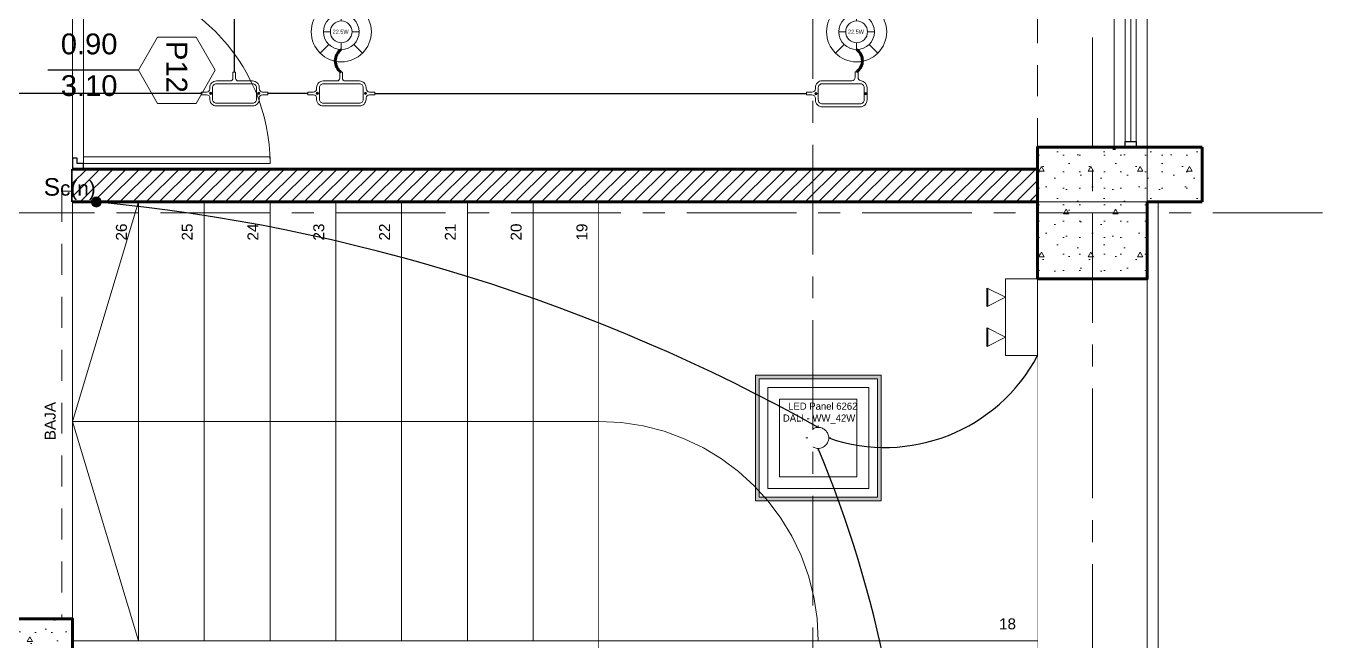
# Model space of a CAD drawing. Header units: inches. Extents: x -38 to 5698, y -33 to 92.
# Drawn here: x 231.46 to 237.39, y 24.75 to 27.55 of the extents above; entities that cross this region are included whole.
import ezdxf
from ezdxf.lldxf.tags import DXFTag

# ---------------------------------------------------------------- set-up
doc = ezdxf.new("R2010")
doc.units = ezdxf.units.IN
doc.header["$MEASUREMENT"] = 0
doc.set_wipeout_variables(frame=1)
for name, pattern in [('ACAD_ISO04W100', [30, 24, -3, 0, -3]), ('CONTINUA', [0]), ('DASHED', [0.75, 0.5, -0.25]), ('Hidden Line', [0.195611, 0.141111, -0.0545]), ('Línea Oculta', [0.195611, 0.141111, -0.0545]), ('Punto & Raya', [0.65, 0.5, -0.075, 0, -0.075]), ('Raya Pequeña', [0.141111, 0.070556, -0.070556]), ('Rayas', [0.282222, 0.141111, -0.141111]), ('Wipeout_Contour', [1, 0, -1])]:
    doc.linetypes.add(name, pattern=pattern)
for name, color, linetype, lineweight in [('00 IE CKTO TOMAS', 111, 'Rayas', 18), ('00_IE_Luminarias', 6, 'Continuous', 30), ('01 IE LUM LED EMP DN570B', 3, 'Continuous', 13), ('ALUMBRADO_CONDUIT', 30, 'CONDUIT1', 30), ('ALUMBRADO_PVC', 6, 'PVC1', 30), ('Bancas', 1, 'Continuous', 13), ('Cable Alumbrado', 150, 'Continuous', 30), ('CABLEADO EXT.', 3, 'PVCSUBT', 30), ('Luminaria', 9, 'Continuous', 9), ('Luminarias', 5, 'Continuous', 20), ('pulsador', 4, 'Continuous', 40), ('Simb_Alumbrado', 140, 'CONTINUA', 30)]:
    doc.layers.add(name, color=color, linetype=linetype, lineweight=lineweight)
for name, color, linetype in [('02 _ ARQ _ ALB _ Ejes Generales', 7, 'Continuous'), ('02 _ ARQ _ ALB _ Muros Interiores', 7, 'Continuous'), ('02 _ ARQ _ ZON _ Espacio.3D', 7, 'Continuous'), ('08 _ STR _ EXT _ 06 Columnas', 7, 'Continuous'), ('08 _ STR _ EXT _ 06 Elementos de Fachada', 7, 'Continuous'), ('08 _ STR _ EXT _ 07 Losa Aligerada', 7, 'Continuous'), ('08 _ STR _ EXT _ 09 Vigas', 7, 'Continuous'), ('08 _ STR _ EXT _ 11 Escaleras', 7, 'Continuous'), ('Estructura - 04 MURO', 7, 'Continuous'), ('Interior - CIELO RASSO', 7, 'Continuous'), ('Marcador - Secciones', 251, 'Continuous')]:
    doc.layers.add(name, color=color, linetype=linetype)
doc.styles.add('Annotative', font='arial.ttf')
doc.styles.add('Estilo_Generado_3', font='arial.ttf')
doc.styles.add('Estilo_Generado_4', font='swisse.ttf')
doc.styles.add('{18b73a54-fa43-428c-adcb-c1c7bbdf2c84}', font='Simplex.shx')
tags = doc.linetypes.add('CONDUIT', pattern='A,1.5,-0.210535,["con",{18b73a54-fa43-428c-adcb-c1c7bbdf2c84},S=0.2,R=0,X=0,Y=-0.065594],-0.702384', length=2.412919).pattern_tags.tags
tags[6] = DXFTag(74, 10)
tags = doc.linetypes.add('CONDUIT1', pattern='A,1,-0.19772,["con",{18b73a54-fa43-428c-adcb-c1c7bbdf2c84},S=0.2,R=0,X=0,Y=-0.065594],-0.593642', length=1.791362).pattern_tags.tags
tags[6] = DXFTag(74, 10)
tags = doc.linetypes.add('PVC1', pattern='A,1,-0.19772,["PVC",{18b73a54-fa43-428c-adcb-c1c7bbdf2c84},S=0.13,R=0,X=0,Y=-0.061851],-0.507647', length=1.705367).pattern_tags.tags
tags[6] = DXFTag(74, 10)
tags = doc.linetypes.add('PVCSUBT', pattern='A,0.6,-0.3,0.6,-0.075691,["PVC",Standard,S=0.2,R=0,X=0,Y=-0.093724],-0.621005', length=2.196696).pattern_tags.tags
tags[10] = DXFTag(74, 10)
pattern_1 = [(0, (185.00002, 3e-09), (0, 0.3897114), [0.024375, -0.200625]), (0, (185.11252, 0.19486), (0, 0.3897114), [0.024375, -0.200625]), (60, (185.00002, 3e-09), (-0.3375, 0.1948557), [0.024375, -0.200625]), (60, (185.22502, 3e-09), (-0.3375, 0.1948557), [0.024375, -0.200625]), (120, (185.0244, 3e-09), (0.3375, 0.1948557), [0.024375, -0.200625]), (120, (185.2494, 3e-09), (0.3375, 0.1948557), [0.024375, -0.200625]), (0, (185.00002, 0.0375), (0, 0.075), [0, -0.075, 0, -0.1125]), (45, (185.03752, 0.0375), (-0.05303301, 0.05303301), [0, -0.05625, 0, -0.09375])]
pattern_2 = [(45, (185.000023, 3e-09), (-0.030052038, 0.030052038), [])]

# ---------------------------------------------------------------- blocks, each defined once
blk = doc.blocks.new('LUMINARIA 2')
at = {"layer": '01 IE LUM LED EMP DN570B'}
for p, q in [((-0.0939, 0.0936), (-0.1589, 0.1584)), ((0.0939, 0.0936), (0.1589, 0.1584)), ((-0.0939, -0.0936), (-0.1589, -0.1584)), ((0.0939, -0.0936), (0.1589, -0.1584))]:
    blk.add_line(p, q, dxfattribs=at)
at = {"layer": '01 IE LUM LED EMP DN570B', "ltscale": 0.4}
for p, q in [((0, 0.0813), (0, 0.1326)), ((-0.0813, 0), (-0.1326, 0)), ((0.0813, 0), (0.1326, 0)), ((0, -0.0813), (0, -0.1326))]:
    blk.add_line(p, q, dxfattribs=at)
at = {"layer": '01 IE LUM LED EMP DN570B'}
for radius in [0.2244, 0.1326]:
    blk.add_circle((0, 0), radius, dxfattribs=at)
at = {"layer": '01 IE LUM LED EMP DN570B', "ltscale": 0.4}
blk.add_circle((0, 0), 0.0813, dxfattribs=at)
at = {"layer": '01 IE LUM LED EMP DN570B', "color": 8, "linetype": 'ByBlock', "lineweight": 80, "insert": (-0.0649, 0.0156), "char_height": 0.03, "width": 0.178585, "attachment_point": 1}
blk.add_mtext('{\\C3;22.5W}', dxfattribs=at)
blk = doc.blocks.new('oval t')
at = {"layer": 'Simb_Alumbrado', "lineweight": 13}
blk.add_lwpolyline([(0.0141, 0.0102, -0.414214), (0.0041, 0.0202), (0.0041, 0.0416), (-0.0056, 0.0416), (-0.0056, 0.0202, -0.414214), (-0.0156, 0.0102), (-0.0659, 0.0102, 0.414214), (-0.0899, -0.0138), (-0.0899, -0.0183, -0.414214), (-0.1019, -0.0303), (-0.1213, -0.0303), (-0.1213, -0.04), (-0.1016, -0.04, -0.451917), (-0.0897, -0.0535, 0.451917), (-0.0659, -0.0805), (0.0659, -0.0805, 0.414214), (0.0899, -0.0566), (0.0899, -0.0512, -0.398753), (0.1019, -0.0401), (0.1213, -0.0401), (0.1213, -0.0304), (0.1019, -0.0304, -0.368669), (0.0899, -0.0176), (0.0899, -0.0138, 0.414214), (0.0659, 0.0102), (0.0141, 0.0102)], format="xyb", dxfattribs=at)
blk.add_lwpolyline([(-0.0659, 0), (0.0659, 0, -0.414214), (0.0797, -0.0138), (0.0797, -0.0566, -0.414214), (0.0659, -0.0703), (-0.0659, -0.0703, -0.414214), (-0.0797, -0.0566), (-0.0797, -0.0138, -0.414214)], format="xyb", close=True, dxfattribs=at)
for points in [[(-0.0911, -0.0352), (-0.0828, -0.0352)], [(-0.0869, -0.031), (-0.0869, -0.0394)], [(0.0837, -0.0352), (0.0921, -0.0352)], [(0.0879, -0.031), (0.0879, -0.0394)]]:
    blk.add_lwpolyline(points, dxfattribs=at)
for centre in [(-0.0869, -0.0352), (0.0879, -0.0352)]:
    blk.add_circle(centre, 0.00419, dxfattribs=at)
blk = doc.blocks.new('CAJA OVAL TIPO L')
at = {"layer": 'Simb_Alumbrado', "lineweight": 13}
blk.add_lwpolyline([(-0.0491, -0.079), (-0.0491, -0.0343, -0.380413), (-0.0258, -0.0088), (-0.0258, -0.0088, 0.341426), (-0.0164, 0.0033), (-0.0164, 0.0236), (-0.0063, 0.0236), (-0.0063, 0.0033, 0.414214), (0.0063, -0.0092), (0.1138, -0.0092, -0.414214), (0.1388, -0.0343), (0.1388, -0.0382, 0.414214), (0.1513, -0.0508), (0.1716, -0.0508), (0.1716, -0.0609), (0.1513, -0.0609, 0.414214), (0.1388, -0.0734), (0.1388, -0.079, -0.414214), (0.1138, -0.104), (-0.0241, -0.104, -0.414214), (-0.0491, -0.079, 0.414214)], format="xyb", dxfattribs=at)
blk.add_lwpolyline([(-0.0241, -0.0199), (0.1138, -0.0199, -0.414214), (0.1282, -0.0343), (0.1282, -0.079, -0.414214), (0.1138, -0.0934), (-0.0241, -0.0934, -0.414214), (-0.0384, -0.079), (-0.0384, -0.0343, -0.414214)], format="xyb", close=True, dxfattribs=at)
for points in [[(-0.0483, -0.0558), (-0.0395, -0.0558)], [(-0.0439, -0.0514), (-0.0439, -0.0602)], [(0.1323, -0.0558), (0.1411, -0.0558)], [(0.1367, -0.0514), (0.1367, -0.0602)]]:
    blk.add_lwpolyline(points, dxfattribs=at)
for centre in [(-0.0439, -0.0558), (0.1367, -0.0558)]:
    blk.add_circle(centre, 0.00438, dxfattribs=at)
blk = doc.blocks.new('*U268')
at = {"layer": 'Luminarias', "linetype": 'DASHED', "lineweight": 0, "ltscale": 0.05}
blk.add_lwpolyline([(0, -0.005), (0, 0.005)], dxfattribs=at)
blk = doc.blocks.new('*U269')
at = {"color": 0, "linetype": 'ByBlock', "lineweight": -2, "transparency": 16777216}
for p, rotation in [((-0.055, 0), 90), ((0.055, 0), 270), ((0, -0.055), 180)]:
    blk.add_blockref('*U268', p, dxfattribs=dict(at, rotation=rotation))
blk.add_blockref('*U268', (0, 0.055), dxfattribs=at)
blk = doc.blocks.new('PANEL CUADRAD 60X60 AD')
at = {"layer": 'Luminarias'}
h = blk.add_hatch(dxfattribs=at)
h.set_pattern_fill('DOTS', color=6, scale=0.0015)
h.set_pattern_definition([(0, (-2127.458864, -786.8599919), (0.001190625, 0.00238125), [0, -0.00238125])])
h.paths.add_polyline_path([(-0.3, 0.3), (-0.3, -0.3), (0.3, -0.3), (0.3, 0.3)])
h.paths.add_polyline_path([(0.283, 0.283), (0.283, -0.283), (-0.283, -0.283), (-0.283, 0.283)], flags=16)
h.paths.add_polyline_path([(0.2415, 0.2415), (0.2415, -0.2415), (-0.2415, -0.2415), (-0.2415, 0.2415)], flags=0)
h.paths.add_polyline_path([(0.1851, 0.1851), (0.1851, -0.1851), (-0.1851, -0.1851), (-0.1851, 0.1851)], flags=0)
h.paths.add_polyline_path([(0.05, 0, -1), (-0.05, 0, -1)], flags=0)
h.paths.add_polyline_path([(-0.1815, 0.0591), (0.2115, 0.0591), (0.2115, 0.1859), (-0.1815, 0.1859)], flags=8)
at = {"layer": 'Luminarias', "color": 6, "lineweight": 0}
for points in [[(-0.3, 0.3), (0.3, 0.3), (0.3, -0.3), (-0.3, -0.3)], [(-0.283, -0.283), (0.283, -0.283), (0.283, 0.283), (-0.283, 0.283)], [(-0.2415, -0.2415), (0.2415, -0.2415), (0.2415, 0.2415), (-0.2415, 0.2415)], [(-0.1851, -0.1851), (0.1851, -0.1851), (0.1851, 0.1851), (-0.1851, 0.1851)]]:
    blk.add_lwpolyline(points, close=True, dxfattribs=at)
at = {"layer": 'Luminarias', "color": 6}
blk.add_lwpolyline([(-0.3, 0.3), (0.3, 0.3), (0.3, -0.3), (-0.3, -0.3)], close=True, dxfattribs=at)
at = {"layer": 'Luminarias', "color": 6, "linetype": 'DASHED', "lineweight": 0, "ltscale": 0.01}
blk.add_circle((0, 0), 0.05, dxfattribs=at)
at = {"color": 6}
blk.add_blockref('*U269', (0, 0), dxfattribs=at)
at = {"layer": 'Luminarias', "color": 6, "insert": (-0.1693, 0.1686), "char_height": 0.034, "width": 0.456812, "attachment_point": 1}
blk.add_mtext('  LED Panel 6262 DALI - WW_42W {\\Ftxt|c0;\\C4;\\P} ', dxfattribs=at)
blk = doc.blocks.new('ii3t')
at = {"layer": 'Simb_Alumbrado', "lineweight": 5}
h = blk.add_hatch(color=3, dxfattribs=at)
edge = h.paths.add_edge_path()
edge.add_arc((0, 0), 0.0164, 0, 360)
blk.add_circle((0, 0), 0.0164, dxfattribs=at)
blk = doc.blocks.new('luz de emergencia')
at = {"color": 5, "lineweight": 40}
for p, q in [((164.1493, 48.9365, -0.0001), (164.2333, 48.9365, -0.0001)), ((164.3313, 48.9365, -0.0001), (164.4153, 48.9365, -0.0001))]:
    blk.add_line(p, q, dxfattribs=at)
at = {"layer": '00_IE_Luminarias', "color": 5, "linetype": 'Continuous', "lineweight": 13}
for p, q in [((164.1913, 49.0205, -0.0001), (164.1493, 48.9365, -0.0001)), ((164.2333, 48.9365, -0.0001), (164.1913, 49.0205, -0.0001)), ((164.3733, 49.0205, -0.0001), (164.3313, 48.9365, -0.0001)), ((164.4153, 48.9365, -0.0001), (164.3733, 49.0205, -0.0001))]:
    blk.add_line(p, q, dxfattribs=at)
at = {"layer": '00_IE_Luminarias', "color": 5, "linetype": 'Continuous', "lineweight": 13, "elevation": -0.0001}
blk.add_lwpolyline([(164.4573, 49.0205), (164.1073, 49.0205), (164.1073, 49.1666), (164.4573, 49.1665)], close=True, dxfattribs=at)

msp = doc.modelspace()

# ---------------------------------------------------------------- hatches: boundary and pattern name
at = {"layer": '08 _ STR _ EXT _ 06 Columnas', "linetype": 'Continuous', "lineweight": 9}
h = msp.add_hatch(dxfattribs=at)
h.set_pattern_fill('HORMIGÓN_EN_MASA_0002', style=0, pattern_type=2)
h.set_pattern_definition(pattern_1)
h.paths.add_polyline_path([(236.57, 27), (236.42, 26.75), (236.57, 26.75)])
h = msp.add_hatch(dxfattribs=at)
h.set_pattern_fill('HORMIGÓN_EN_MASA_0002', style=0, pattern_type=2)
h.set_pattern_definition(pattern_1)
h.paths.add_polyline_path([(236.57, 27), (236.42, 27), (236.42, 26.75)])
at = {"layer": '08 _ STR _ EXT _ 06 Elementos de Fachada', "linetype": 'Continuous', "lineweight": 9}
h = msp.add_hatch(dxfattribs=at)
h.set_pattern_fill('HORMIGÓN_EN_MASA_0002', color=250, style=0, pattern_type=2)
h.set_pattern_definition(pattern_1)
h.paths.add_polyline_path([(236.82, 27), (236.57, 27), (236.57, 26.75), (236.82, 26.75)])

# ---------------------------------------------------------------- linework, layer by layer
at = {"layer": '02 _ ARQ _ ALB _ Ejes Generales', "color": 251, "linetype": 'Punto & Raya', "lineweight": 13}
msp.add_line((236.32, 45.9), (236.32, 2.05), dxfattribs=at)
at = {"layer": '02 _ ARQ _ ALB _ Muros Interiores', "color": 152, "linetype": 'Continuous', "lineweight": 25}
msp.add_line((231.97, 27.35), (231.5575, 27.35), dxfattribs=at)
at = {"layer": '02 _ ARQ _ ALB _ Muros Interiores', "color": 165, "linetype": 'Continuous', "lineweight": 15}
for p, q in [((231.72, 26.925), (231.72, 26.955)), ((231.72, 26.955), (232.57, 26.955)), ((232.57, 26.955), (232.57, 26.925)), ((232.57, 26.925), (231.72, 26.925))]:
    msp.add_line(p, q, dxfattribs=at)
at = {"layer": '02 _ ARQ _ ALB _ Muros Interiores', "color": 165, "linetype": 'Continuous', "lineweight": 25}
for p, q in [((231.69, 26.95), (231.67, 26.95)), ((231.67, 26.95), (231.67, 26.9)), ((231.67, 26.9), (231.72, 26.9)), ((231.69, 26.925), (231.69, 26.95)), ((231.72, 26.925), (231.69, 26.925)), ((231.72, 26.9), (231.72, 26.925))]:
    msp.add_line(p, q, dxfattribs=at)
at = {"layer": '02 _ ARQ _ ALB _ Muros Interiores', "color": 7, "linetype": 'Continuous', "lineweight": 80}
msp.add_line((231.67, 26.9), (231.72, 26.9), dxfattribs=at)
at = {"layer": '02 _ ARQ _ ALB _ Muros Interiores', "color": 251, "linetype": 'Continuous', "lineweight": 13, "flags": 128}
msp.add_lwpolyline([(232.32, 27.35), (232.2325, 27.5016), (232.0575, 27.5016), (231.97, 27.35), (232.0575, 27.1985), (232.2325, 27.1985)], close=True, dxfattribs=at)
at = {"layer": '02 _ ARQ _ ALB _ Muros Interiores', "color": 175, "linetype": 'Continuous', "lineweight": 15}
msp.add_arc((231.72, 26.925), 0.85, 0.0012, 90.0012, dxfattribs=at)
at = {"layer": '02 _ ARQ _ ZON _ Espacio.3D', "color": 254, "linetype": 'Continuous', "lineweight": 0, "flags": 128}
msp.add_lwpolyline([(205.07, 17.4), (229.57, 17.4), (229.57, 16.25), (230.77, 16.25), (230.77, 15.5372), (232.42, 15.5372), (232.42, 15.1499), (233.32, 15.1499), (233.3204, 17.1), (232.82, 17.1), (232.82, 19.05), (230.67, 19.05), (230.67, 20.35), (231.67, 20.35), (231.67, 22.25), (231.17, 22.25), (231.17, 22.7), (231.67, 22.7), (231.67, 24.4), (231.17, 24.4), (231.17, 24.85), (231.67, 24.85), (231.67, 29.7), (208.07, 29.7)], dxfattribs=at)
msp.add_lwpolyline([(236.42, 27), (236.42, 29.7), (231.72, 29.7), (231.72, 26.9), (236.07, 26.9), (236.07, 27)], close=True, dxfattribs=at)
at = {"layer": '08 _ STR _ EXT _ 06 Elementos de Fachada', "color": 7, "linetype": 'Continuous', "lineweight": 80, "flags": 128}
for points in [[(236.82, 27), (236.57, 27)], [(236.82, 27), (236.82, 26.75)], [(236.57, 26.75), (236.82, 26.75)]]:
    msp.add_lwpolyline(points, dxfattribs=at)
at = {"layer": '08 _ STR _ EXT _ 07 Losa Aligerada', "color": 254, "linetype": 'Rayas', "lineweight": 18, "flags": 128}
msp.add_lwpolyline([(193.22, 11.97, 1.049431), (198.7936, 6.3), (209.6002, 6.3), (209.6002, 6.2005), (214.7981, 6.2005), (214.7981, 7.2), (222.07, 7.2), (222.07, 5.6637), (223.2699, 5.6637), (223.2699, 4.2), (228.3699, 4.2), (228.3699, 5.6637), (229.57, 5.6637), (229.57, 7.2), (236.57, 7.2), (236.57, 14.9999), (236.57, 15.1499), (236.5699, 15.1499), (236.5699, 15.7999), (236.57, 15.7999), (236.57, 20.35), (231.67, 20.35), (231.67, 22.35), (231.67, 22.6), (231.67, 24.5), (231.67, 24.75), (231.67, 26.75), (236.57, 26.75), (236.57, 39.9), (228.67, 39.9), (223.5529, 39.9), (223.5529, 40.9), (218.9324, 40.9), (218.9324, 39.9), (208.37, 39.9), (208.37, 41.4352), (207.42, 41.4352), (207.42, 42.9), (202.22, 42.9), (202.22, 41.4352), (201.2699, 41.4352), (201.2699, 39.9), (196.27, 39.9), (196.27, 41.1), (192.87, 41.1), (192.87, 37.7), (194.07, 37.7), (194.07, 33.9), (193.17, 33.9), (193.17, 21.2663), (193.22, 21.2663)], format="xyb", close=True, dxfattribs=at)
at = {"layer": '08 _ STR _ EXT _ 07 Losa Aligerada', "color": 254, "linetype": 'Continuous', "lineweight": 18, "flags": 128}
msp.add_lwpolyline([(228.3699, 4.4445), (229.37, 4.4445), (229.37, 7.2), (236.57, 7.2), (236.57, 15.1499), (236.5699, 15.1499), (236.5699, 15.7999), (236.57, 15.7999), (236.57, 20.35), (231.67, 20.35), (231.67, 22.35), (231.67, 22.6), (231.67, 24.5), (231.67, 24.75), (231.67, 26.75), (236.57, 26.75), (236.57, 39.9)], dxfattribs=at)
at = {"layer": '08 _ STR _ EXT _ 09 Vigas', "color": 251, "linetype": 'Hidden Line', "lineweight": 13}
msp.add_line((236.57, 26.75), (236.57, 39.9), dxfattribs=at)
at = {"layer": '08 _ STR _ EXT _ 11 Escaleras', "color": 161, "linetype": 'Continuous', "lineweight": 13}
msp.add_line((236.07, 20.35), (236.07, 26.75), dxfattribs=at)
at = {"layer": 'ALUMBRADO_CONDUIT', "color": 30, "lineweight": 30, "ltscale": 0.4, "true_color": 0xf26722}
for p, q in [((232.407, 27.584), (232.407, 27.3407)), ((232.2559, 27.2445), (229.1866, 27.2445)), ((232.743, 27.2445), (232.5601, 27.2445)), ((233.0472, 27.2444), (235.0156, 27.2444))]:
    msp.add_line(p, q, dxfattribs=at)
at = {"layer": 'CABLEADO EXT.', "color": 3, "lineweight": 80}
for centre, radius, start, end in [((232.9318, 27.3926), 0.0641, 126.0183, 233.9817), ((235.21, 27.3939), 0.0614, 304.7426, 55.2574)]:
    msp.add_arc(centre, radius, start, end, dxfattribs=at)
at = {"layer": 'Estructura - 04 MURO', "color": 165, "linetype": 'Continuous', "lineweight": 15}
for p, q in [((236.42, 27), (236.42, 29.7)), ((236.57, 27), (236.57, 29.7)), ((236.47, 27.026), (236.47, 28.33)), ((236.495, 27.026), (236.495, 28.33)), ((236.52, 28.33), (236.52, 27.026)), ((236.57, 20.35), (236.57, 26.75)), ((236.62, 20.35), (236.62, 26.75))]:
    msp.add_line(p, q, dxfattribs=at)
at = {"layer": 'Estructura - 04 MURO', "color": 165, "linetype": 'Continuous', "lineweight": 25}
for p, q in [((236.47, 27), (236.47, 27.026)), ((236.47, 27.026), (236.52, 27.026)), ((236.52, 27.026), (236.52, 27))]:
    msp.add_line(p, q, dxfattribs=at)
at = {"layer": 'Estructura - 04 MURO', "color": 7, "linetype": 'Continuous', "lineweight": 80}
msp.add_line((236.57, 27), (236.42, 27), dxfattribs=at)
at = {"layer": 'Estructura - 04 MURO', "color": 251, "linetype": 'Línea Oculta', "lineweight": 13}
msp.add_line((236.52, 26.4), (236.37, 26.4), dxfattribs=at)
at = {"layer": 'Estructura - 04 MURO', "color": 7, "linetype": 'Continuous', "lineweight": 80, "flags": 128}
msp.add_lwpolyline([(236.42, 26.9879), (236.42, 27)], dxfattribs=at)
at = {"layer": 'Interior - CIELO RASSO', "color": 251, "linetype": 'Línea Oculta', "lineweight": 13, "flags": 128}
for points in [[(231.62, 26.8), (235.31, 26.8)], [(231.62, 26.8), (231.62, 24.85)]]:
    msp.add_lwpolyline(points, dxfattribs=at)

# ---------------------------------------------------------------- block references
at = {"layer": '01 IE LUM LED EMP DN570B', "xscale": 0.6105334384153049, "yscale": 0.6105334384153049, "zscale": 0.6105334384153049}
for p in [(232.895, 27.5254), (235.245, 27.5254)]:
    msp.add_blockref('LUMINARIA 2', p, dxfattribs=at)
at = {"layer": 'ALUMBRADO_CONDUIT', "linetype": 'CONDUIT', "lineweight": 30, "xscale": -1.253906979044094, "yscale": 1.253906979044094, "zscale": 1.253906979044094}
msp.add_blockref('CAJA OVAL TIPO L', (235.2308, 27.3139), dxfattribs=at)
at = {"layer": 'Bancas', "color": 252, "true_color": 0x939598, "xscale": 1.253906979044094, "yscale": 1.253906979044094, "zscale": 1.253906979044094}
for p in [(232.408, 27.2886), (232.8951, 27.2886)]:
    msp.add_blockref('oval t', p, dxfattribs=at)

# ---------------------------------------------------------------- texts
at = {"layer": '02 _ ARQ _ ALB _ Muros Interiores', "color": 251, "lineweight": 25, "char_height": 0.095, "attachment_point": 7, "style": 'Estilo_Generado_4'}
for s, insert, rotation in [('\\A1;{\\pql;\\pt0;\\fSwis721 Ex BT|b0|i0|c0|p34;0.90\\fSwis721 Ex BT|b0|i0|c0|p34;\\A1{\\H.66x;\\S^  ;}\\fSwis721 Ex BT|b0|i0|c0|p34;\\fSwis721 Ex BT|b0|i0|c0|p34;}', (231.616, 27.3949), 0.0012), ('\\A1;{\\pql;\\pt0;\\fSwis721 Ex BT|b0|i0|c0|p34;P12\\fSwis721 Ex BT|b0|i0|c0|p34;\\fSwis721 Ex BT|b0|i0|c0|p34;\\fSwis721 Ex BT|b0|i0|c0|p34;}', (232.0975, 27.4833), 270.0012), ('\\A1;{\\pql;\\pt0;\\fSwis721 Ex BT|b0|i0|c0|p34;3.10\\fSwis721 Ex BT|b0|i0|c0|p34;\\A1{\\H.66x;\\S^  ;}\\fSwis721 Ex BT|b0|i0|c0|p34;\\fSwis721 Ex BT|b0|i0|c0|p34;}', (231.616, 27.205), 0.0012)]:
    msp.add_mtext(s, dxfattribs=dict(at, insert=insert, rotation=rotation))
at = {"layer": '08 _ STR _ EXT _ 11 Escaleras', "color": 161, "lineweight": 13, "insert": (231.5676, 25.6643), "char_height": 0.05, "attachment_point": 4, "rotation": 90, "style": 'Estilo_Generado_3'}
msp.add_mtext('\\A1;{\\pql;\\fArial|b0|i0|c0|p34;BAJA}', dxfattribs=at)

# ---------------------------------------------------------------- next in the draw order: wipeouts: each hides what was drawn before it
at = {"color": 254, "linetype": 'Wipeout_Contour', "lineweight": 0, "ltscale": 6633.423118}
msp.add_wipeout([(236.07, 24.75), (234.07, 24.75), (234.07, 22.35), (236.07, 22.35)], dxfattribs=at).dxf.layer = '08 _ STR _ EXT _ 11 Escaleras'

# ---------------------------------------------------------------- next in the draw order: wipeouts: each hides what was drawn before it
at = {"color": 254, "linetype": 'Wipeout_Contour', "lineweight": 0, "ltscale": 6633.504541}
msp.add_wipeout([(236.07, 25.1898), (234.07, 25.1898), (234.07, 24.75), (236.07, 24.75)], dxfattribs=at).dxf.layer = '08 _ STR _ EXT _ 11 Escaleras'

# ---------------------------------------------------------------- next in the draw order: linework, layer by layer
at = {"layer": '08 _ STR _ EXT _ 11 Escaleras', "color": 161, "linetype": 'Raya Pequeña', "lineweight": 13}
msp.add_line((236.07, 25.1898), (234.07, 25.1898), dxfattribs=at)

# ---------------------------------------------------------------- next in the draw order: wipeouts: each hides what was drawn before it
at = {"color": 254, "linetype": 'Wipeout_Contour', "lineweight": 0, "ltscale": 6633.566638}
msp.add_wipeout([(234.07, 25.1898), (236.07, 25.1898), (236.07, 26.75), (234.07, 26.75)], dxfattribs=at).dxf.layer = '08 _ STR _ EXT _ 11 Escaleras'

# ---------------------------------------------------------------- next in the draw order: linework, layer by layer
at = {"layer": '08 _ STR _ EXT _ 11 Escaleras', "color": 167, "linetype": 'Continuous', "lineweight": 18}
msp.add_line((236.07, 20.35), (236.07, 26.75), dxfattribs=at)
at = {"layer": '08 _ STR _ EXT _ 11 Escaleras', "color": 161, "linetype": 'ACAD_ISO04W100', "lineweight": 13}
msp.add_line((236.07, 20.35), (236.07, 26.75), dxfattribs=at)

# ---------------------------------------------------------------- next in the draw order: wipeouts: each hides what was drawn before it
at = {"color": 254, "linetype": 'Wipeout_Contour', "lineweight": 0, "ltscale": 6624.754451}
msp.add_wipeout([(234.07, 26.75), (231.67, 26.75), (231.67, 24.75), (234.07, 24.75)], dxfattribs=at).dxf.layer = '08 _ STR _ EXT _ 11 Escaleras'

# ---------------------------------------------------------------- next in the draw order: linework, layer by layer
at = {"layer": '08 _ STR _ EXT _ 11 Escaleras', "color": 161, "linetype": 'Continuous', "lineweight": 13}
for p, q in [((231.67, 26.75), (231.67, 24.75)), ((236.07, 26.75), (231.67, 26.75)), ((234.07, 25.1898), (234.07, 20.35)), ((231.67, 24.75), (236.07, 24.75))]:
    msp.add_line(p, q, dxfattribs=at)
at = {"layer": '08 _ STR _ EXT _ 11 Escaleras', "color": 167, "linetype": 'Continuous', "lineweight": 18}
for p, q in [((231.97, 26.75), (231.97, 24.75)), ((234.07, 20.35), (234.07, 26.75))]:
    msp.add_line(p, q, dxfattribs=at)
at = {"layer": '08 _ STR _ EXT _ 11 Escaleras', "color": 161, "linetype": 'Raya Pequeña', "lineweight": 13}
msp.add_line((233.9302, 24.75), (233.9302, 26.75), dxfattribs=at)

# ---------------------------------------------------------------- next in the draw order: wipeouts: each hides what was drawn before it
at = {"color": 254, "linetype": 'Wipeout_Contour', "lineweight": 0, "ltscale": 6620.554979}
msp.add_wipeout([(231.67, 24.75), (231.97, 24.75), (231.97, 26.75), (231.67, 26.75)], dxfattribs=at).dxf.layer = '08 _ STR _ EXT _ 11 Escaleras'
at = {"color": 254, "linetype": 'Wipeout_Contour', "lineweight": 0, "ltscale": 6628.953962}
msp.add_wipeout([(233.77, 26.75), (233.77, 24.75), (234.07, 24.75), (234.07, 26.75)], dxfattribs=at).dxf.layer = '08 _ STR _ EXT _ 11 Escaleras'

# ---------------------------------------------------------------- next in the draw order: hatches: boundary and pattern name
at = {"layer": '08 _ STR _ EXT _ 06 Columnas', "linetype": 'Continuous', "lineweight": 9}
h = msp.add_hatch(dxfattribs=at)
h.set_pattern_fill('HORMIGÓN_EN_MASA_0002', style=0, pattern_type=2)
h.set_pattern_definition(pattern_1)
h.paths.add_polyline_path([(231.17, 24.4), (231.67, 24.4), (231.67, 24.85), (231.17, 24.85)])

# ---------------------------------------------------------------- next in the draw order: linework, layer by layer
at = {"layer": '02 _ ARQ _ ALB _ Muros Interiores', "color": 7, "linetype": 'Continuous', "lineweight": 80, "flags": 128}
msp.add_lwpolyline([(231.67, 26.9), (231.67, 26.75)], dxfattribs=at)
at = {"layer": '08 _ STR _ EXT _ 06 Columnas', "color": 7, "linetype": 'Continuous', "lineweight": 80, "flags": 128}
msp.add_lwpolyline([(231.17, 24.4), (231.67, 24.4), (231.67, 24.85), (231.17, 24.85)], close=True, dxfattribs=at)
at = {"layer": '08 _ STR _ EXT _ 11 Escaleras', "color": 167, "linetype": 'Continuous', "lineweight": 18}
for p, q in [((231.67, 26.75), (231.67, 24.75)), ((231.97, 26.75), (231.67, 25.75)), ((231.67, 25.75), (231.97, 24.75))]:
    msp.add_line(p, q, dxfattribs=at)
at = {"layer": '08 _ STR _ EXT _ 11 Escaleras', "color": 161, "linetype": 'ACAD_ISO04W100', "lineweight": 13}
for p, q in [((231.67, 26.75), (231.67, 24.75)), ((234.07, 26.75), (234.07, 20.35))]:
    msp.add_line(p, q, dxfattribs=at)
at = {"layer": '08 _ STR _ EXT _ 11 Escaleras', "color": 167, "linetype": 'Continuous', "lineweight": 18}
msp.add_arc((234.07, 24.75), 1, 0, 90, dxfattribs=at)
at = {"layer": 'Interior - CIELO RASSO', "color": 251, "linetype": 'Línea Oculta', "lineweight": 13, "flags": 128}
msp.add_lwpolyline([(231.67, 24.85), (231.67, 26.75)], dxfattribs=at)

# ---------------------------------------------------------------- next in the draw order: texts
at = {"layer": '08 _ STR _ EXT _ 11 Escaleras', "color": 161, "lineweight": 13, "char_height": 0.05, "attachment_point": 4, "rotation": 90, "style": 'Estilo_Generado_3'}
for s, insert in [('\\A1;{\\pql;\\fArial|b0|i0|c0|p34;26}', (231.8926, 26.5741)), ('\\A1;{\\pql;\\fArial|b0|i0|c0|p34;19}', (233.9926, 26.5741))]:
    msp.add_mtext(s, dxfattribs=dict(at, insert=insert))

# ---------------------------------------------------------------- next in the draw order: wipeouts: each hides what was drawn before it
at = {"color": 254, "linetype": 'Wipeout_Contour', "lineweight": 0, "ltscale": 6627.754107}
msp.add_wipeout([(233.47, 26.75), (233.47, 24.75), (233.77, 24.75), (233.77, 26.75)], dxfattribs=at).dxf.layer = '08 _ STR _ EXT _ 11 Escaleras'

# ---------------------------------------------------------------- next in the draw order: linework, layer by layer
at = {"layer": '08 _ STR _ EXT _ 11 Escaleras', "color": 167, "linetype": 'Continuous', "lineweight": 18}
msp.add_line((233.77, 24.75), (233.77, 26.75), dxfattribs=at)
at = {"layer": '08 _ STR _ EXT _ 11 Escaleras', "color": 161, "linetype": 'ACAD_ISO04W100', "lineweight": 13}
msp.add_line((233.77, 24.75), (233.77, 26.75), dxfattribs=at)

# ---------------------------------------------------------------- next in the draw order: texts
at = {"layer": '08 _ STR _ EXT _ 11 Escaleras', "color": 161, "lineweight": 13, "insert": (233.6926, 26.5741), "char_height": 0.05, "attachment_point": 4, "rotation": 90, "style": 'Estilo_Generado_3'}
msp.add_mtext('\\A1;{\\pql;\\fArial|b0|i0|c0|p34;20}', dxfattribs=at)

# ---------------------------------------------------------------- next in the draw order: wipeouts: each hides what was drawn before it
at = {"color": 254, "linetype": 'Wipeout_Contour', "lineweight": 0, "ltscale": 6626.554252}
msp.add_wipeout([(233.17, 26.75), (233.17, 24.75), (233.47, 24.75), (233.47, 26.75)], dxfattribs=at).dxf.layer = '08 _ STR _ EXT _ 11 Escaleras'

# ---------------------------------------------------------------- next in the draw order: linework, layer by layer
at = {"layer": '08 _ STR _ EXT _ 11 Escaleras', "color": 167, "linetype": 'Continuous', "lineweight": 18}
msp.add_line((233.47, 24.75), (233.47, 26.75), dxfattribs=at)
at = {"layer": '08 _ STR _ EXT _ 11 Escaleras', "color": 161, "linetype": 'ACAD_ISO04W100', "lineweight": 13}
msp.add_line((233.47, 24.75), (233.47, 26.75), dxfattribs=at)

# ---------------------------------------------------------------- next in the draw order: texts
at = {"layer": '08 _ STR _ EXT _ 11 Escaleras', "color": 161, "lineweight": 13, "insert": (233.3922, 26.5741), "char_height": 0.05, "attachment_point": 4, "rotation": 90, "style": 'Estilo_Generado_3'}
msp.add_mtext('\\A1;{\\pql;\\fArial|b0|i0|c0|p34;21}', dxfattribs=at)

# ---------------------------------------------------------------- next in the draw order: wipeouts: each hides what was drawn before it
at = {"color": 254, "linetype": 'Wipeout_Contour', "lineweight": 0, "ltscale": 6625.354398}
msp.add_wipeout([(232.87, 24.75), (233.17, 24.75), (233.17, 26.75), (232.87, 26.75)], dxfattribs=at).dxf.layer = '08 _ STR _ EXT _ 11 Escaleras'

# ---------------------------------------------------------------- next in the draw order: linework, layer by layer
at = {"layer": '08 _ STR _ EXT _ 11 Escaleras', "color": 167, "linetype": 'Continuous', "lineweight": 18}
msp.add_line((233.17, 24.75), (233.17, 26.75), dxfattribs=at)
at = {"layer": '08 _ STR _ EXT _ 11 Escaleras', "color": 161, "linetype": 'ACAD_ISO04W100', "lineweight": 13}
msp.add_line((233.17, 26.75), (233.17, 24.75), dxfattribs=at)

# ---------------------------------------------------------------- next in the draw order: texts
at = {"layer": '08 _ STR _ EXT _ 11 Escaleras', "color": 161, "lineweight": 13, "insert": (233.0922, 26.5741), "char_height": 0.05, "attachment_point": 4, "rotation": 90, "style": 'Estilo_Generado_3'}
msp.add_mtext('\\A1;{\\pql;\\fArial|b0|i0|c0|p34;22}', dxfattribs=at)

# ---------------------------------------------------------------- next in the draw order: wipeouts: each hides what was drawn before it
at = {"color": 254, "linetype": 'Wipeout_Contour', "lineweight": 0, "ltscale": 6624.154543}
msp.add_wipeout([(232.57, 24.75), (232.87, 24.75), (232.87, 26.75), (232.57, 26.75)], dxfattribs=at).dxf.layer = '08 _ STR _ EXT _ 11 Escaleras'

# ---------------------------------------------------------------- next in the draw order: linework, layer by layer
at = {"layer": '08 _ STR _ EXT _ 11 Escaleras', "color": 167, "linetype": 'Continuous', "lineweight": 18}
for p, q in [((232.57, 26.75), (232.57, 24.75)), ((232.87, 24.75), (232.87, 26.75))]:
    msp.add_line(p, q, dxfattribs=at)
at = {"layer": '08 _ STR _ EXT _ 11 Escaleras', "color": 161, "linetype": 'ACAD_ISO04W100', "lineweight": 13}
msp.add_line((232.87, 26.75), (232.87, 24.75), dxfattribs=at)

# ---------------------------------------------------------------- next in the draw order: texts
at = {"layer": '08 _ STR _ EXT _ 11 Escaleras', "color": 161, "lineweight": 13, "insert": (232.7926, 26.5741), "char_height": 0.05, "attachment_point": 4, "rotation": 90, "style": 'Estilo_Generado_3'}
msp.add_mtext('\\A1;{\\pql;\\fArial|b0|i0|c0|p34;23}', dxfattribs=at)

# ---------------------------------------------------------------- next in the draw order: wipeouts: each hides what was drawn before it
at = {"color": 254, "linetype": 'Wipeout_Contour', "lineweight": 0, "ltscale": 6622.954688}
msp.add_wipeout([(232.27, 24.75), (232.57, 24.75), (232.57, 26.75), (232.27, 26.75)], dxfattribs=at).dxf.layer = '08 _ STR _ EXT _ 11 Escaleras'

# ---------------------------------------------------------------- next in the draw order: linework, layer by layer
at = {"layer": '08 _ STR _ EXT _ 11 Escaleras', "color": 167, "linetype": 'Continuous', "lineweight": 18}
for p, q in [((236.07, 26.75), (231.67, 26.75)), ((232.27, 26.75), (232.27, 24.75)), ((234.07, 25.75), (231.67, 25.75)), ((231.67, 24.75), (236.07, 24.75))]:
    msp.add_line(p, q, dxfattribs=at)
at = {"layer": '08 _ STR _ EXT _ 11 Escaleras', "color": 161, "linetype": 'ACAD_ISO04W100', "lineweight": 13}
msp.add_line((232.57, 24.75), (232.57, 26.75), dxfattribs=at)

# ---------------------------------------------------------------- next in the draw order: texts
at = {"layer": '08 _ STR _ EXT _ 11 Escaleras', "color": 161, "lineweight": 13, "insert": (232.4922, 26.5741), "char_height": 0.05, "attachment_point": 4, "rotation": 90, "style": 'Estilo_Generado_3'}
msp.add_mtext('\\A1;{\\pql;\\fArial|b0|i0|c0|p34;24}', dxfattribs=at)

# ---------------------------------------------------------------- next in the draw order: wipeouts: each hides what was drawn before it
at = {"color": 254, "linetype": 'Wipeout_Contour', "lineweight": 0, "ltscale": 6621.754834}
msp.add_wipeout([(231.97, 24.75), (232.27, 24.75), (232.27, 26.75), (231.97, 26.75)], dxfattribs=at).dxf.layer = '08 _ STR _ EXT _ 11 Escaleras'
at = {"color": 254, "linetype": 'Wipeout_Contour', "lineweight": 0, "ltscale": 6633.482398}
msp.add_wipeout([(236.07, 24.75), (234.07, 24.75), (234.07, 24.45), (236.07, 24.45)], dxfattribs=at).dxf.layer = '08 _ STR _ EXT _ 11 Escaleras'

# ---------------------------------------------------------------- next in the draw order: linework, layer by layer
at = {"layer": '08 _ STR _ EXT _ 11 Escaleras', "color": 161, "linetype": 'ACAD_ISO04W100', "lineweight": 13}
for p, q in [((231.97, 26.75), (231.67, 25.75)), ((231.97, 26.75), (231.97, 24.75)), ((232.27, 24.75), (232.27, 26.75)), ((231.67, 25.75), (231.97, 24.75))]:
    msp.add_line(p, q, dxfattribs=at)

# ---------------------------------------------------------------- next in the draw order: texts
at = {"layer": '08 _ STR _ EXT _ 11 Escaleras', "color": 161, "lineweight": 13, "insert": (232.1926, 26.5741), "char_height": 0.05, "attachment_point": 4, "rotation": 90, "style": 'Estilo_Generado_3'}
msp.add_mtext('\\A1;{\\pql;\\fArial|b0|i0|c0|p34;25}', dxfattribs=at)

# ---------------------------------------------------------------- next in the draw order: wipeouts: each hides what was drawn before it
at = {"color": 254, "linetype": 'Wipeout_Contour', "lineweight": 0, "ltscale": 6633.55339}
msp.add_wipeout([(234.07, 24.75), (236.07, 24.75), (236.07, 26.75), (234.07, 26.75)], dxfattribs=at).dxf.layer = '08 _ STR _ EXT _ 11 Escaleras'

# ---------------------------------------------------------------- next in the draw order: linework, layer by layer
at = {"layer": '02 _ ARQ _ ALB _ Ejes Generales', "color": 251, "linetype": 'Punto & Raya', "lineweight": 13}
msp.add_line((240.57, 26.7), (227.7385, 26.7), dxfattribs=at)
at = {"layer": '08 _ STR _ EXT _ 11 Escaleras', "color": 161, "linetype": 'ACAD_ISO04W100', "lineweight": 13}
for p, q in [((236.07, 26.75), (231.67, 26.75)), ((234.07, 25.75), (231.67, 25.75)), ((231.67, 24.75), (236.07, 24.75))]:
    msp.add_line(p, q, dxfattribs=at)
msp.add_arc((234.07, 24.75), 1, 0, 90, dxfattribs=at)
at = {"layer": 'ALUMBRADO_PVC', "linetype": 'PVC1', "ltscale": 0.4}
for centre, radius, start, end in [((235.375, 26.4182), 0.7865, 250.90433, 332.0826), ((230.0806, 23.55), 5.4046, 337.39619, 22.60411)]:
    msp.add_arc(centre, radius, start, end, dxfattribs=at)
at = {"layer": 'Interior - CIELO RASSO', "color": 251, "linetype": 'Línea Oculta', "lineweight": 13, "flags": 128}
for points in [[(235.31, 26.75), (235.31, 26.8)], [(231.67, 26.75), (235.31, 26.75)]]:
    msp.add_lwpolyline(points, dxfattribs=at)

# ---------------------------------------------------------------- next in the draw order: block references
at = {"layer": 'Luminaria', "xscale": 0.9538673662839494, "yscale": 0.9538673662839494, "zscale": 0.9538673662839494}
msp.add_blockref('PANEL CUADRAD 60X60 AD', (235.07, 25.675), dxfattribs=at)
at = {"layer": 'pulsador', "color": 4, "lineweight": 40, "rotation": 270}
msp.add_blockref('luz de emergencia', (186.9035, 190.5073, 0.0001), dxfattribs=at)

# ---------------------------------------------------------------- next in the draw order: texts
at = {"layer": '08 _ STR _ EXT _ 11 Escaleras', "color": 161, "lineweight": 13, "insert": (235.8941, 24.8274), "char_height": 0.05, "attachment_point": 4, "style": 'Estilo_Generado_3'}
msp.add_mtext('\\A1;{\\pql;\\fArial|b0|i0|c0|p34;18}', dxfattribs=at)

# ---------------------------------------------------------------- next in the draw order: wipeouts: each hides what was drawn before it
at = {"color": 254, "linetype": 'Wipeout_Contour', "lineweight": 0, "ltscale": 4965.575786}
msp.add_wipeout([(231.72, 26.9), (231.67, 26.9), (231.67, 26.75)], dxfattribs=at).dxf.layer = 'Estructura - 04 MURO'

# ---------------------------------------------------------------- next in the draw order: hatches: boundary and pattern name
at = {"layer": 'Estructura - 04 MURO', "linetype": 'Continuous', "lineweight": 5}
h = msp.add_hatch(dxfattribs=at)
h.set_pattern_fill('LADRILLO_COMÚN_0002', color=252, style=0, pattern_type=2)
h.set_pattern_definition(pattern_2)
h.paths.add_polyline_path([(231.72, 26.9), (231.67, 26.9), (231.67, 26.75)])

# ---------------------------------------------------------------- next in the draw order: wipeouts: each hides what was drawn before it
at = {"color": 254, "linetype": 'Wipeout_Contour', "lineweight": 0, "ltscale": 6628.820916}
msp.add_wipeout([(231.67, 26.9), (231.67, 26.75), (236.07, 26.75), (236.07, 26.9)], dxfattribs=at).dxf.layer = 'Estructura - 04 MURO'

# ---------------------------------------------------------------- next in the draw order: hatches: boundary and pattern name
at = {"layer": '08 _ STR _ EXT _ 06 Columnas', "linetype": 'Continuous', "lineweight": 9}
h = msp.add_hatch(dxfattribs=at)
h.set_pattern_fill('HORMIGÓN_EN_MASA_0002', style=0, pattern_type=2)
h.set_pattern_definition(pattern_1)
h.paths.add_polyline_path([(236.07, 27), (236.07, 26.4), (236.57, 26.4), (236.57, 26.75), (236.42, 26.75), (236.42, 27)])
at = {"layer": 'Estructura - 04 MURO', "linetype": 'Continuous', "lineweight": 5}
h = msp.add_hatch(dxfattribs=at)
h.set_pattern_fill('LADRILLO_COMÚN_0002', color=252, style=0, pattern_type=2)
h.set_pattern_definition(pattern_2)
h.paths.add_polyline_path([(231.67, 26.9), (231.67, 26.75), (236.07, 26.75), (236.07, 26.9)])

# ---------------------------------------------------------------- next in the draw order: linework, layer by layer
at = {"layer": '08 _ STR _ EXT _ 06 Columnas', "color": 7, "linetype": 'Continuous', "lineweight": 80, "flags": 128}
msp.add_lwpolyline([(236.57, 27), (236.07, 27), (236.07, 26.4), (236.57, 26.4), (236.57, 26.75)], dxfattribs=at)
at = {"layer": '08 _ STR _ EXT _ 09 Vigas', "color": 251, "linetype": 'Hidden Line', "lineweight": 13}
for p, q in [((236.07, 26.75), (236.07, 29.7)), ((236.57, 26.75), (236.07, 26.75))]:
    msp.add_line(p, q, dxfattribs=at)
at = {"layer": 'ALUMBRADO_PVC', "linetype": 'PVC1', "ltscale": 0.4}
msp.add_arc((230.9861, 18.4242), 8.3634, 60.77048, 84.56754, dxfattribs=at)
at = {"layer": 'Estructura - 04 MURO', "color": 7, "linetype": 'Continuous', "lineweight": 80, "flags": 128}
for points in [[(236.07, 26.9), (231.67, 26.9)], [(231.67, 26.75), (236.07, 26.75)]]:
    msp.add_lwpolyline(points, dxfattribs=at)
at = {"layer": 'Marcador - Secciones', "color": 251, "linetype": 'Punto & Raya', "lineweight": 13}
msp.add_line((235.0454, 46.2111), (235.0454, 0.9472), dxfattribs=at)

# ---------------------------------------------------------------- next in the draw order: block references
at = {"layer": 'Cable Alumbrado', "lineweight": 0, "xscale": 1.404578189384958, "yscale": 1.404578189384958, "zscale": 1.404578189384958}
msp.add_blockref('ii3t', (231.7779, 26.75), dxfattribs=at)

# ---------------------------------------------------------------- next in the draw order: texts
at = {"layer": '00 IE CKTO TOMAS', "insert": (231.538, 26.7585), "char_height": 0.08, "width": 0.768045, "attachment_point": 7, "style": 'Annotative'}
msp.add_mtext('S{\\H0.84375x;c(n)}', dxfattribs=at)

doc.saveas('drawing.dxf')
